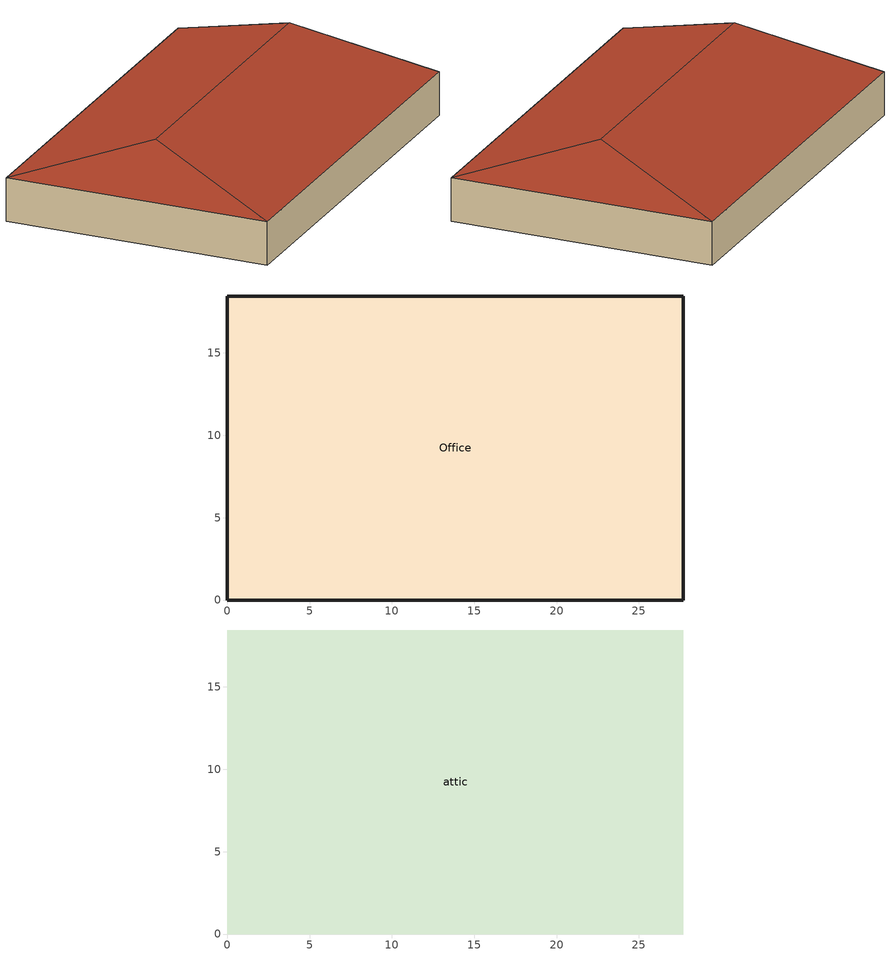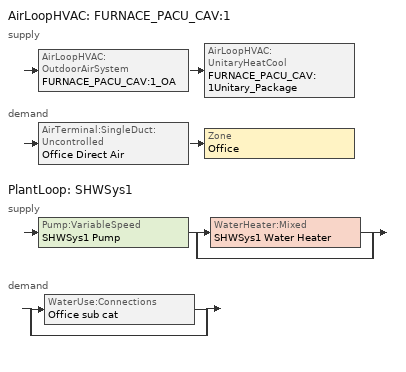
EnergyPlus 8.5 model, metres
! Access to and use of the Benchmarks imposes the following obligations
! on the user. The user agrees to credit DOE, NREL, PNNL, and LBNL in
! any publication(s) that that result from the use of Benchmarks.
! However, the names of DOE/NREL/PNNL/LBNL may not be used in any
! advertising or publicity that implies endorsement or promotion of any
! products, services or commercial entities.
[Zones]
Office
 floor ground (ext-slab): 27.69,18.46 27.69,0 0,0 0,18.46 z0
 wall outside (ext-walls): 27.69,18.46 0,18.46 0,0 27.69,0 27.69,18.46 z0:3.05
attic
 floor to Office (attic-floor): 27.69,18.46 27.69,0 0,0 0,18.46 z3.05
 roof outside (attic-roof): 0,18.46,3.05 0,0,3.05 3.07,9.23,6.12; 27.69,0,3.05 27.69,18.46,3.05 24.62,9.23,6.12; 0,0,3.05 27.69,0,3.05 24.62,9.23,6.12 3.07,9.23,6.12; 27.69,18.46,3.05 0,18.46,3.05 3.07,9.23,6.12 24.62,9.23,6.12
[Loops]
AirLoopHVAC 'FURNACE_PACU_CAV:1'
 supply: AirLoopHVAC:OutdoorAirSystem 'FURNACE_PACU_CAV:1_OA' > AirLoopHVAC:UnitaryHeatCool 'FURNACE_PACU_CAV:1Unitary_Package'
 demand: AirTerminal:SingleDuct:Uncontrolled 'Office Direct Air' > Zone 'Office'
PlantLoop 'SHWSys1'
 supply: Pump:VariableSpeed 'SHWSys1 Pump' > split
  | WaterHeater:Mixed 'SHWSys1 Water Heater'
  | bypass
 demand: split
  | WaterUse:Connections 'Office sub cat'
  | bypass
[Building]
Benchmark Small Office New: North Axis {deg}=0; Terrain=City; Loads Convergence Tolerance Value=0.04; Temperature Convergence Tolerance Value {deltaC}=0.2; Solar Distribution=FullInteriorAndExterior; Maximum Number of Warmup Days=25; Minimum Number of Warmup Days=6
[Site:Location]
SAN_FRANCISCO_CA_USA TMY2-23234: Latitude {deg}=37.62; Longitude {deg}=-122.38; Time Zone {hr}=-8; Elevation {m}=5
[Site:GroundTemperature:BuildingSurface]
20.11, 20.13, 20.14, 20.18, 20.2, 20.22, 20.23, 20.26, 20.27, 20.24, 20.26, 20.25
[Site:WaterMainsTemperature]
Calculation Method=Correlation; Annual Average Outdoor Air Temperature {C}=13.08; Maximum Difference In Monthly Average Outdoor Air Temperatures {deltaC}=8
[SizingPeriod:DesignDay] Day of Month=21; Humidity Condition Type=Wetbulb; Barometric Pressure {Pa}=101265; Rain Indicator=No; Snow Indicator=No; Daylight Saving Time Indicator=No; Solar Model Indicator=ASHRAEClearSky
Name | Month | Day Type | Maximum Dry-Bulb Temperature {C} | Daily Dry-Bulb Temperature Range {deltaC} | Wetbulb or DewPoint at Maximum Dry-Bulb {C} | Wind Speed {m/s} | Wind Direction {deg} | Sky Clearness
SAN_FRANCISCO Ann Htg 99.6% Condns DB | 1 | WinterDesignDay | 3.2 | 0 | 3.2 | 2.4 | 140 | 0
SAN_FRANCISCO Ann Clg .4% Condns DB=>MWB | 9 | SummerDesignDay | 28.3 | 9 | 17.2 | 5.8 | 310 | 1
[WindowMaterial:Glazing] Optical Data Type=SpectralAverage; Thickness {m}=0.003; Infrared Transmittance at Normal Incidence=0; Front Side Infrared Hemispherical Emissivity=0.999; Back Side Infrared Hemispherical Emissivity=0.999
Name | Solar Transmittance at Normal Incidence | Front Side Solar Reflectance at Normal Incidence | Back Side Solar Reflectance at Normal Incidence | Visible Transmittance at Normal Incidence | Front Side Visible Reflectance at Normal Incidence | Back Side Visible Reflectance at Normal Incidence | Conductivity {W/m-K}
Theoretical Glass [78] | 0.3722 | 0.5778 | 0.5778 | 0.3889 | 0.5611 | 0.5611 | 100.282
Theoretical Glass [64] | 0.5926 | 0.3574 | 0.3574 | 0.6078 | 0.3422 | 0.3422 | 100.376
Theoretical Glass [82] | 0.596 | 0.354 | 0.354 | 0.775 | 0.175 | 0.175 | 2.1351
[Material] Thermal Absorptance=0.9
Name | Roughness | Thickness {m} | Conductivity {W/m-K} | Density {kg/m3} | Specific Heat {J/kg-K} | Solar Absorptance | Visible Absorptance
Roof Membrane | VeryRough | 0.0095 | 0.16 | 1121.29 | 1460 | 0.7 | 0.7
Roof Insulation | MediumRough | 0.125 | 0.049 | 265 | 836.8 | 0.7 | 0.7
Metal Decking | MediumSmooth | 0.0015 | 45.006 | 7680 | 418.4 | 0.7 | 0.3
GP01 1/2 GYPSUM | Smooth | 0.0127 | 0.16 | 800 | 1090 | 0.7 | 0.5
1IN Stucco | Smooth | 0.0253 | 0.6918 | 1858 | 837 | 0.92 | 0.92
8IN Concrete HW | MediumRough | 0.2033 | 1.7296 | 2243 | 837 | 0.65 | 0.65
Wall Insulation [19] | MediumRough | 0.0344 | 0.0432 | 91 | 837 | 0.5 | 0.5
1/2IN Gypsum; 1/2IN Gypsum Top; 1/2IN Gypsum Bottom | Smooth | 0.0127 | 0.16 | 784.9 | 830 | 0.92 | 0.92
MAT-CC05 8 HW CONCRETE | Rough | 0.2032 | 1.311 | 2240 | 836.8 | 0.7 | 0.7
Floor Insulation [2] | MediumRough | 0.0467 | 0.045 | 265 | 836.8 | 0.7 | 0.7
AtticFloor Insulation | MediumRough | 0.2379 | 0.049 | 265 | 836.8 | 0.7 | 0.7
Std Wood 6inch | MediumSmooth | 0.15 | 0.12 | 540 | 1210 | 0.7 | 0.7
Std AC02 | MediumSmooth | 0.0127 | 0.057 | 288 | 1339 | 0.7 | 0.2
Std MAT-CC05 4  MW CONCRETE | Rough | 0.1 | 0.858 | 1968 | 836.8 | 0.7 | 0.2
Std PW05 | MediumSmooth | 0.0191 | 0.115 | 545 | 1213 | 0.78 | 0.78
Std Steel_Brown_Regular | Smooth | 0.0015 | 44.9696 | 7689 | 418 | 0.92 | 0.92
[Material:NoMass] Thermal Absorptance=0.9; Solar Absorptance=0.7
Name | Roughness | Thermal Resistance {m2-K/W} | Visible Absorptance
CP02 CARPET PAD | VeryRough | 0.2165 | 0.8
Std CP02 CARPET PAD | VeryRough | 0.21648 | 0.8
MAT-AIR-WALL | Rough | 0.207949
Std Opaque Door panel_con; Std Opaque Door panel_semi | MediumRough | 0.12327 | 0.7
Std Overhead Door Panel | MediumRough | 0.255345 | 0.7
[Construction]
InteriorFurnishings: Std Wood 6inch
INT-FLOOR-UNDERSIDE: Std CP02 CARPET PAD, Std MAT-CC05 4  MW CONCRETE
INT-FLOOR-SLAB: Std MAT-CC05 4  MW CONCRETE
DropCeiling: Std AC02
Sloped_Metal_Roof: Std Steel_Brown_Regular, Std PW05
Gable_Wall: Std PW05
AIR-WALL: MAT-AIR-WALL
Std Swinging Door_con: Std Opaque Door panel_con
Std Swinging Door_semi: Std Opaque Door panel_semi
Std Overhead Door: Std Overhead Door Panel
window_south; window_east; window_west: Theoretical Glass [78]
window_north: Theoretical Glass [64]
window_SkylightConst: Theoretical Glass [82]
roofs: Roof Membrane, Roof Insulation, Metal Decking
int-walls: GP01 1/2 GYPSUM, GP01 1/2 GYPSUM
ext-walls: 1IN Stucco, 8IN Concrete HW, Wall Insulation [19], 1/2IN Gypsum
ext-slab: MAT-CC05 8 HW CONCRETE, CP02 CARPET PAD
exposed-floor: Floor Insulation [2], MAT-CC05 8 HW CONCRETE, CP02 CARPET PAD
attic-floor; attic-roof: 1/2IN Gypsum Top, AtticFloor Insulation, 1/2IN Gypsum Bottom
[ComponentCost:LineItem]
Name | Line Item Type | Item | Cost per Area {$/m2} | Cost per Each {$} | Quantity | Cost per Unit of Output Capacity {$/kW}
Interior Furnishings | Construction | InteriorFurnishings | 1
Interior Floor | Construction | INT-FLOOR-UNDERSIDE | 15
Interior Floor Slab | Construction | INT-FLOOR-SLAB | 35
Drop Ceiling | Construction | DropCeiling | 10
Sloped Metal Roof | Construction | Sloped_Metal_Roof | 1
Gable Wall | Construction | Gable_Wall | 1
Air Wall | Construction | AIR-WALL | 1
Swinging Door Conditioned | Construction | Std Swinging Door_con | 1
Swinging Door Semi-conditioned | Construction | Std Swinging Door_semi | 1
Overhead Door | Construction | Std Overhead Door | 1
south:window_south | Construction | window_south | 154.824
east:window_east | Construction | window_east | 154.824
north:window_north | Construction | window_north | 121.468
west:window_west | Construction | window_west | 154.824
SkylightConst:window_SkylightConst | Construction | window_SkylightConst | 142.45
roofs:roofs | Construction | roofs | 34.3904
int-walls:int-walls | Construction | int-walls | 1
ext-walls:ext-walls | Construction | ext-walls | 41.2679
ext-slab:ext-slab | Construction | ext-slab | 560.787
exposed-floor:exposed-floor | Construction | exposed-floor | 32.9966
attic-floor:attic-floor | Construction | attic-floor | 15.0182
attic-roof:attic-roof | Construction | attic-roof | 15.0182
Infiltration:Office | General | Office |  | 1 | 0.1299
People:Office | General | Office |  | 1 | 19.989
LIGHTING EQUIP:Office | Lights | Office |  |  |  | 1
ELECTRIC EQUIPMENT:Office:MiscPlug | General | Office |  | 1 | 4.1256
Infiltration:attic | General | attic |  | 1 | 0.0606
[Zone] Type=1; Multiplier=1; Floor Area {m2}=autocalculate; Part of Total Floor Area=YES
Name | Ceiling Height {m} | Volume {m3}
Office | 3.0488 | 1558.62
attic | -9999 | 726.8791
[InternalMass]
Office_InternalMass_1: Construction=InteriorFurnishings; Zone=Office; Surface Area {m2}=1022.46
[ZoneInfiltration:DesignFlowRate] Schedule=INFIL_HALF_ON_SCH; Design Flow Rate Calculation Method=Flow/Zone; Constant Term Coefficient=1; Temperature Term Coefficient=0; Velocity Term Coefficient=0; Velocity Squared Term Coefficient=0
Name | Zone or ZoneList | Design Flow Rate {m3/s}
Office_Infiltration | Office | 0.1299
attic_Infiltration | attic | 0.0606
[People]
Office: Zone or ZoneList=Office; Number of People Schedule=BLDG_OCC_SCH; Number of People Calculation Method=People; Number of People=19.989; Fraction Radiant=0.3; Sensible Heat Fraction=AUTOCALCULATE; Activity Level Schedule=ACTIVITY_SCH; Enable ASHRAE 55 Comfort Warnings=No; Mean Radiant Temperature Calculation Type=ZoneAveraged; Work Efficiency Schedule=WORK_EFF_SCH; Clothing Insulation Calculation Method=ClothingInsulationSchedule; Clothing Insulation Schedule=CLOTHING_SCH; Air Velocity Schedule=AIR_VELO_SCH; Thermal Comfort Model 1 Type=FANGER
[Lights]
Office_Lights: Zone or ZoneList=Office; Schedule=BLDG_LIGHT_SCH; Design Level Calculation Method=LightingLevel; Lighting Level {W}=5500.82; Return Air Fraction=0; Fraction Radiant=0.7; Fraction Visible=0.2; Fraction Replaceable=1; Return Air Fraction Calculated from Plenum Temperature=No
[ElectricEquipment]
Office_MiscPlug_Equip: Zone or ZoneList=Office; Schedule=BLDG_EQUIP_SCH; Design Level Calculation Method=EquipmentLevel; Design Level {W}=4125.61; Fraction Latent=0; Fraction Radiant=0.5; Fraction Lost=0
[Sizing:Zone]
Office: Zone Cooling Design Supply Air Temperature Input Method=SupplyAirTemperature; Zone Cooling Design Supply Air Temperature {C}=%8%; Zone Heating Design Supply Air Temperature Input Method=SupplyAirTemperature; Zone Heating Design Supply Air Temperature {C}=40; Zone Cooling Design Supply Air Humidity Ratio {kgWater/kgDryAir}=%13%; Zone Heating Design Supply Air Humidity Ratio {kgWater/kgDryAir}=0.008; Design Specification Outdoor Air Object=SZ DSOA Office; Zone Heating Sizing Factor=0; Zone Cooling Sizing Factor=0; Cooling Design Air Flow Method=DesignDay; Cooling Design Air Flow Rate {m3/s}=0; Cooling Minimum Air Flow {m3/s}=0; Cooling Minimum Air Flow Fraction=0; Heating Design Air Flow Method=DesignDay; Heating Design Air Flow Rate {m3/s}=0
[DesignSpecification:OutdoorAir]
SZ DSOA Office: Outdoor Air Method=Flow/Zone; Outdoor Air Flow per Zone Floor Area {m3/s-m2}=0; Outdoor Air Flow per Zone {m3/s}=0.203341
[ZoneControl:Thermostat]
Office Thermostat: Zone or ZoneList=Office; Control Type Schedule=Dual Zone Control Type Sched; Control 1=Office DualSPSched
[ThermostatSetpoint:DualSetpoint]
Office DualSPSched: Heating Setpoint Temperature Schedule=HtgSetP_Sch; Cooling Setpoint Temperature Schedule=ClgSetP_Sch
[Zone equipment]
Office: Office Direct Air
[AirTerminal:SingleDuct:Uncontrolled]
Office Direct Air: Availability Schedule=ALWAYS_ON; Maximum Air Flow Rate {m3/s}=AUTOSIZE
[WaterUse:Connections]
Office sub cat: Water Use Equipment 1=Office sub cat
[WaterUse:Equipment]
Office sub cat: Peak Flow Rate {m3/s}=5.25E-6; Flow Rate Fraction Schedule=BLDG_SWH_SCH; Target Temperature Schedule=Office sub cat Temp Sched; Hot Water Supply Temperature Schedule=Office sub catHot Supply Temp Sched; Zone=Office; Sensible Fraction Schedule=Office sub cat Sensible fract sched; Latent Fraction Schedule=Office sub cat Latent fract sched
[AirLoopHVAC]
FURNACE_PACU_CAV:1: Design Supply Air Flow Rate {m3/s}=AUTOSIZE
[Sizing:System]
FURNACE_PACU_CAV:1: Type of Load to Size On=Sensible; Design Outdoor Air Flow Rate {m3/s}=AUTOSIZE; Central Heating Maximum System Air Flow Ratio=1; Preheat Design Temperature {C}=7; Preheat Design Humidity Ratio {kgWater/kgDryAir}=0.008; Precool Design Temperature {C}=12.8; Precool Design Humidity Ratio {kgWater/kgDryAir}=%13%; Central Cooling Design Supply Air Temperature {C}=%8%; Central Heating Design Supply Air Temperature {C}=40; Type of Zone Sum to Use=NonCoincident; 100% Outdoor Air in Cooling=No; 100% Outdoor Air in Heating=No; Central Cooling Design Supply Air Humidity Ratio {kgWater/kgDryAir}=%13%; Central Heating Design Supply Air Humidity Ratio {kgWater/kgDryAir}=0.008; Cooling Supply Air Flow Rate Method=DesignDay; Cooling Supply Air Flow Rate {m3/s}=0; Heating Supply Air Flow Rate Method=DesignDay; Heating Supply Air Flow Rate {m3/s}=0; System Outdoor Air Method=ZoneSum; Zone Maximum Outdoor Air Fraction=1; Cooling Design Capacity Method=CoolingDesignCapacity; Cooling Design Capacity {W}=autosize; Heating Design Capacity Method=HeatingDesignCapacity; Heating Design Capacity {W}=autosize; Central Cooling Capacity Control Method=OnOff
[AvailabilityManager:NightCycle]
FURNACE_PACU_CAV:1 Availability Manager: Applicability Schedule=Always_On; Fan Schedule=HVACOperationSchd; Control Type=CycleOnAny; Thermostat Tolerance {deltaC}=1; Cycling Run Time {s}=1800
[SetpointManager:OutdoorAirReset]
FURNACE_PACU_CAV:1_OAMixed Air Temp Manager: Control Variable=Temperature; Setpoint at Outdoor Low Temperature {C}=15.5; Outdoor Low Temperature {C}=15.5; Setpoint at Outdoor High Temperature {C}=12.8; Outdoor High Temperature {C}=21; Setpoint Node or NodeList=FURNACE_PACU_CAV:1_OA-FURNACE_PACU_CAV:1Unitary_PackageNode
[Controller:OutdoorAir]
FURNACE_PACU_CAV:1_OA_Controller: Minimum Outdoor Air Flow Rate {m3/s}=AUTOSIZE; Maximum Outdoor Air Flow Rate {m3/s}=AUTOSIZE; Economizer Control Type=NoEconomizer; Economizer Control Action Type=ModulateFlow; Economizer Maximum Limit Dry-Bulb Temperature {C}=19; Economizer Maximum Limit Enthalpy {J/kg}=32000; Economizer Minimum Limit Dry-Bulb Temperature {C}=0; Lockout Type=NoLockout; Minimum Limit Type=FixedMinimum; Minimum Outdoor Air Schedule=MinOA_Sched
[AirLoopHVAC:UnitaryHeatCool]
FURNACE_PACU_CAV:1Unitary_Package: Availability Schedule=ALWAYS_ON; Maximum Supply Air Temperature {C}=AUTOSIZE; Cooling Supply Air Flow Rate {m3/s}=AUTOSIZE; Heating Supply Air Flow Rate {m3/s}=AUTOSIZE; No Load Supply Air Flow Rate {m3/s}=AUTOSIZE; Controlling Zone or Thermostat Location=Office; Supply Fan=FURNACE_PACU_CAV:1Unitary_Package_fan; Fan Placement=BlowThrough; Heating Coil=FURNACE_PACU_CAV:1Unitary_Package_HeatCoil; Cooling Coil=FURNACE_PACU_CAV:1Unitary_Package_CoolCoil; Dehumidification Control Type=None
[Fan:OnOff]
FURNACE_PACU_CAV:1Unitary_Package_fan: Availability Schedule=HVACOperationSchd; Fan Total Efficiency=0.35; Pressure Rise {Pa}=500; Maximum Flow Rate {m3/s}=AUTOSIZE; Motor Efficiency=0.9; Motor In Airstream Fraction=1
[Coil:Heating:Gas]
FURNACE_PACU_CAV:1Unitary_Package_HeatCoil: Availability Schedule=ALWAYS_ON; Gas Burner Efficiency=0.8; Nominal Capacity {W}=AUTOSIZE
[Coil:Cooling:DX:SingleSpeed]
FURNACE_PACU_CAV:1Unitary_Package_CoolCoil: Availability Schedule=ALWAYS_ON; Gross Rated Total Cooling Capacity {W}=AUTOSIZE; Gross Rated Sensible Heat Ratio=AUTOSIZE; Gross Rated Cooling COP {W/W}=3.68889; Rated Air Flow Rate {m3/s}=AUTOSIZE; Total Cooling Capacity Function of Temperature Curve=FURNACE_PACU_CAV:1Unitary_PackagecoolCapFT; Total Cooling Capacity Function of Flow Fraction Curve=FURNACE_PACU_CAV:1Unitary_PackagecoolFFF; Energy Input Ratio Function of Temperature Curve=FURNACE_PACU_CAV:1Unitary_PackagecoolEIRFT; Energy Input Ratio Function of Flow Fraction Curve=FURNACE_PACU_CAV:1Unitary_PackagecoolEIRFFF; Part Load Fraction Correlation Curve=FURNACE_PACU_CAV:1Unitary_PackagecoolPLR
[PlantLoop]
SHWSys1: Fluid Type=WATER; Plant Equipment Operation Scheme=SHWSys1 Loop Operation Scheme List; Maximum Loop Temperature {C}=60; Minimum Loop Temperature {C}=10; Maximum Loop Flow Rate {m3/s}=AUTOSIZE; Minimum Loop Flow Rate {m3/s}=0; Plant Loop Volume {m3}=AUTOSIZE; Load Distribution Scheme=Optimal
[Sizing:Plant]
SHWSys1: Loop Type=Heating; Design Loop Exit Temperature {C}=60; Loop Design Temperature Difference {deltaC}=5
[SetpointManager:Scheduled]
SHWSys1 Loop Setpoint Manager: Control Variable=Temperature; Schedule=SHWSys1-Loop-Temp-Schedule; Setpoint Node or NodeList=SHWSys1 Supply Outlet Node
[PlantEquipmentOperationSchemes]
SHWSys1 Loop Operation Scheme List: Control Scheme 1=SHWSys1 Operation Scheme; Control Scheme 1 Schedule=PlantOnSched
[PlantEquipmentOperation:HeatingLoad]
SHWSys1 Operation Scheme: Load Range 1 Lower Limit {W}=0; Load Range 1 Upper Limit {W}=1000000000000000; Range 1 Equipment List=SHWSys1 Equipment List
[PlantEquipmentList]
SHWSys1 Equipment List: SHWSys1 Water Heater
[Pump:VariableSpeed]
SHWSys1 Pump: Design Maximum Flow Rate {m3/s}=AUTOSIZE; Design Pump Head {Pa}=0.1; Design Power Consumption {W}=AUTOSIZE; Motor Efficiency=1; Fraction of Motor Inefficiencies to Fluid Stream=0; Coefficient 1 of the Part Load Performance Curve=0; Coefficient 2 of the Part Load Performance Curve=1; Coefficient 3 of the Part Load Performance Curve=0; Coefficient 4 of the Part Load Performance Curve=0; Design Minimum Flow Rate {m3/s}=0; Pump Control Type=Intermittent
[WaterHeater:Mixed]
SHWSys1 Water Heater: Tank Volume {m3}=0.15; Setpoint Temperature Schedule=SHWSys1 Water Heater Setpoint Temperature Schedule; Deadband Temperature Difference {deltaC}=2; Maximum Temperature Limit {C}=82.2222; Heater Control Type=Cycle; Heater Maximum Capacity {W}=845000; Heater Fuel Type=NATURALGAS; Heater Thermal Efficiency=0.8; Off Cycle Parasitic Fuel Consumption Rate {W}=20; Off Cycle Parasitic Fuel Type=NATURALGAS; Off Cycle Parasitic Heat Fraction to Tank=0.8; On Cycle Parasitic Fuel Type=NATURALGAS; Ambient Temperature Indicator=Schedule; Ambient Temperature Schedule=SHWSys1 Water Heater Ambient Temperature Schedule; Off Cycle Loss Coefficient to Ambient Temperature {W/K}=6; On Cycle Loss Coefficient to Ambient Temperature {W/K}=6; Use Side Effectiveness=1; Source Side Effectiveness=1; Use Side Design Flow Rate {m3/s}=AUTOSIZE; Source Side Design Flow Rate {m3/s}=AUTOSIZE; Indirect Water Heating Recovery Time {hr}=1.5
[UtilityCost:Tariff]
Name | Output Meter | Conversion Factor Choice | Time of Use Period Schedule | Season Schedule | Demand Window Length | Monthly Charge or Variable | Group
PGE_E-19_MediumGeneralTOUDemandService | Electricity:Facility | kWh | PGETOUSched | PGESeasonsSchedule | HalfHour | 174.88 | Comm Elect
PGE_A-10MediumGeneralDemandService | Electricity:Facility | kWh |  | PGESeasonsSchedule | HalfHour | 67.64 | Comm Elect
PGE_A-1SmallGeneralService | Electricity:Facility | kWh |  | PGESeasonsSchedule | HalfHour | 7.31 | Comm Elect
CA_EIAMonthlyRateGas | Gas:Facility | MCF |  |  |  | 0 | Comm Gas
[UtilityCost:Charge:Simple]
Name | Tariff | Source Variable | Season | Category Variable | Cost per Unit Value or Variable
SummerOnPeakDemandCharge | PGE_E-19_MediumGeneralTOUDemandService | PeakDemand | Summer | DemandCharges | 13.51
SummerMidPeakDemandCharge | PGE_E-19_MediumGeneralTOUDemandService | MidPeakDemand | Summer | DemandCharges | 3.75
SummerDemandCharge | PGE_E-19_MediumGeneralTOUDemandService | totalDemand | Summer | DemandCharges | 3.18
WinterMidPeakDemandCharge | PGE_E-19_MediumGeneralTOUDemandService | MidPeakDemand | Winter | DemandCharges | 3.69
WinterDemandCharge | PGE_E-19_MediumGeneralTOUDemandService | totalDemand | Winter | DemandCharges | 3.18
SummerPeakEnergyCharge | PGE_E-19_MediumGeneralTOUDemandService | PeakEnergy | Summer | EnergyCharges | 0.15746
SummerMidPeakEnergyCharge | PGE_E-19_MediumGeneralTOUDemandService | MidPeakEnergy | Summer | EnergyCharges | 0.09613
SummerOffPeakEnergyCharge | PGE_E-19_MediumGeneralTOUDemandService | OffPeakEnergy | Summer | EnergyCharges | 0.08203
WinterMidPeakEnergyCharge | PGE_E-19_MediumGeneralTOUDemandService | MidPeakEnergy | Winter | EnergyCharges | 0.10181
WinterOffPeakEnergyCharge | PGE_E-19_MediumGeneralTOUDemandService | OffPeakEnergy | Winter | EnergyCharges | 0.08203
TaxofEightPercent | PGE_E-19_MediumGeneralTOUDemandService | subtotal | Annual | Taxes | 0.08
SummerEnergyCharge | PGE_A-10MediumGeneralDemandService | totalEnergy | Summer | EnergyCharges | 0.1416
WinterEnergyCharge | PGE_A-10MediumGeneralDemandService | totalEnergy | Winter | EnergyCharges | 0.103
SummerDemandCharge | PGE_A-10MediumGeneralDemandService | totalDemand | Summer | DemandCharges | 6.56
WinterDemandCharge | PGE_A-10MediumGeneralDemandService | totalDemand | Winter | DemandCharges | 1.58
TaxofEightPercent | PGE_A-10MediumGeneralDemandService | subtotal | Annual | Taxes | 0.08
SummerEnergyCharge | PGE_A-1SmallGeneralService | totalEnergy | Summer | EnergyCharges | 0.1794
WinterEnergyCharge | PGE_A-1SmallGeneralService | totalEnergy | Winter | EnergyCharges | 0.1179
TaxofEightPercent | PGE_A-1SmallGeneralService | subtotal | Annual | Taxes | 0.08
MonthlyRateGasCharge | CA_EIAMonthlyRateGas | totalEnergy | Annual | EnergyCharges | CA_MonthlyGasRates
TaxofEightPercent | CA_EIAMonthlyRateGas | SubTotal | Annual | Taxes | 0.08
[UtilityCost:Qualify] Season=Annual; Threshold Test=Count
Name | Tariff | Variable | Qualify Type | Threshold Value or Variable | Number of Months
MinDemand500kw | PGE_E-19_MediumGeneralTOUDemandService | TotalDemand | Minimum | 500 | 12
MaxDemand500kw | PGE_A-10MediumGeneralDemandService | TotalDemand | Maximum | 500 | 1
MaxDemand500kw | PGE_A-1SmallGeneralService | TotalDemand | Maximum | 500 | 1
MaxEnergy4200kwh | PGE_A-1SmallGeneralService | TotalEnergy | Maximum | 4200 | 1
[UtilityCost:Variable]
CA_MonthlyGasRates: Tariff=CA_EIAMonthlyRateGas; Variable Type=Dimensionless; January Value=9.37; February Value=8.88; March Value=8.2; April Value=7.29; May Value=7.82; June Value=8.26; July Value=8.23; August Value=8.21; September Value=7.9; October Value=8.09; November Value=7.64
[Schedule:Compact]
ALWAYS_ON; PlantOnSched; MinOA_Sched: Through: 12/31, For: AllDays, Until: 24:00, 1
HVACOperationSchd: Through: 12/31, For: Weekdays SummerDesignDay, Until: 06:00, 0, Until: 22:00, 1, Until: 24:00, 0, For: Saturday WinterDesignDay, Until: 06:00, 0, Until: 18:00, 1, Until: 24:00, 0, For: Sunday Holidays AllOtherDays, Until: 24:00, 0
BLDG_LIGHT_SCH: Through: 12/31, For: Weekdays, Until: 05:00, 0.05, Until: 07:00, 0.1, Until: 08:00, 0.3, Until: 17:00, 0.9, Until: 18:00, 0.5, Until: 20:00, 0.3, Until: 22:00, 0.2, Until: 23:00, 0.1, Until: 24:00, 0.05, For: SummerDesignDay, Until: 24:00, 1, For: Saturday, Until: 06:00, 0.05, Until: 08:00, 0.1, Until: 12:00, 0.3, Until: 17:00, 0.15, Until: 24:00, 0.05, For: WinterDesignDay, Until: 24:00, 0, For: Sunday Holidays AllOtherDays, Until: 24:00, 0.05
BLDG_EQUIP_SCH: Through: 12/31, For: Weekdays, Until: 08:00, 0.4, Until: 12:00, 0.9, Until: 13:00, 0.8, Until: 17:00, 0.9, Until: 18:00, 0.5, Until: 24:00, 0.4, For: SummerDesignDay, Until: 24:00, 1, For: Saturday, Until: 06:00, 0.3, Until: 08:00, 0.4, Until: 12:00, 0.5, Until: 17:00, 0.35, Until: 24:00, 0.3, For: WinterDesignDay, Until: 24:00, 0, For: Sunday Holidays AllOtherDays, Until: 24:00, 0.3
BLDG_OCC_SCH: Through: 12/31, For: Weekdays, Until: 06:00, 0, Until: 07:00, 0.1, Until: 08:00, 0.2, Until: 12:00, 0.95, Until: 13:00, 0.5, Until: 17:00, 0.95, Until: 18:00, 0.3, Until: 22:00, 0.1, Until: 24:00, 0.05, For: SummerDesignDay, Until: 06:00, 0, Until: 22:00, 1, Until: 24:00, 0.05, For: Saturday, Until: 06:00, 0, Until: 08:00, 0.1, Until: 12:00, 0.3, Until: 17:00, 0.1, Until: 19:00, 0.05, Until: 24:00, 0, For: WinterDesignDay, Until: 24:00, 0, For: Sunday Holidays AllOtherDays, Until: 06:00, 0, Until: 18:00, 0.05, Until: 24:00, 0
BLDG_SWH_SCH: Through: 12/31, For: Weekdays SummerDesignDay, Until: 05:00, 0.05, Until: 06:00, 0.08, Until: 07:00, 0.07, Until: 08:00, 0.19, Until: 09:00, 0.35, Until: 10:00, 0.38, Until: 11:00, 0.39, Until: 12:00, 0.47, Until: 13:00, 0.57, Until: 14:00, 0.54, Until: 15:00, 0.34, Until: 16:00, 0.33, Until: 17:00, 0.44, Until: 18:00, 0.26, Until: 19:00, 0.21, Until: 20:00, 0.15, Until: 21:00, 0.17, Until: 22:00, 0.08, Until: 24:00, 0.05, For: Saturday WinterDesignDay, Until: 05:00, 0.05, Until: 06:00, 0.08, Until: 07:00, 0.07, Until: 08:00, 0.11, Until: 09:00, 0.15, Until: 10:00, 0.21, Until: 11:00, 0.19, Until: 12:00, 0.23, Until: 13:00, 0.2, Until: 14:00, 0.19, Until: 15:00, 0.15, Until: 16:00, 0.13, Until: 17:00, 0.14, Until: 21:00, 0.07, Until: 22:00, 0.09, Until: 24:00, 0.05, For: Sunday Holidays AllOtherDays, Until: 05:00, 0.04, Until: 06:00, 0.07, Until: 11:00, 0.04, Until: 13:00, 0.06, Until: 14:00, 0.09, Until: 15:00, 0.06, Until: 21:00, 0.04, Until: 22:00, 0.07, Until: 24:00, 0.04
ACTIVITY_SCH: Through: 12/31, For: AllDays, Until: 24:00, 120
WORK_EFF_SCH: Through: 12/31, For: AllDays, Until: 24:00, 0
AIR_VELO_SCH; Office sub cat Sensible fract sched: Through: 12/31, For: AllDays, Until: 24:00, 0.2
CLOTHING_SCH: Through: 04/30, For: AllDays, Until: 24:00, 1, Through: 09/30, For: AllDays, Until: 24:00, 0.5, Through: 12/31, For: AllDays, Until: 24:00, 1
INFIL_HALF_ON_SCH: Through: 12/31, For: Weekdays SummerDesignDay, Until: 06:00, 1, Until: 22:00, 0.5, Until: 24:00, 1, For: Saturday WinterDesignDay, Until: 06:00, 1, Until: 18:00, 0.5, Until: 24:00, 1, For: Sunday Holidays AllOtherDays, Until: 24:00, 1
HTGSETP_SCH: Through: 12/31, For: Weekdays WinterDesignDay, Until: 06:00, %9%, Until: 19:00, 21, Until: 24:00, %9%, For SummerDesignDay, Until: 24:00, 13, For: Saturday, Until: 06:00, %9%, Until: 13:00, 21, Until: 24:00, %9%, For: Sunday Holidays AllOtherDays, Until: 24:00, %10%
CLGSETP_SCH: Through: 12/31, For: Weekdays SummerDesignDay, Until: 06:00, %11%, Until: 22:00, 24, Until: 24:00, %11%, For: Saturday, Until: 06:00, %11%, Until: 18:00, 24, Until: 24:00, %11%, For WinterDesignDay, Until: 24:00, 33, For: Sunday Holidays AllOtherDays, Until: 24:00, %12%
Dual Zone Control Type Sched: Through: 12/31, For: AllDays, Until: 24:00, 4
Office sub cat Latent fract sched: Through: 12/31, For: AllDays, Until: 24:00, 0.05
Office sub cat Temp Sched: Through: 12/31, For: AllDays, Until: 24:00, 43.3
Office sub catHot Supply Temp Sched: Through: 12/31, For: AllDays, Until: 24:00, 55
SHWSys1-Loop-Temp-Schedule; SHWSys1 Water Heater Setpoint Temperature Schedule: Through: 12/31, For: AllDays, Until: 24:00, 60
SHWSys1 Water Heater Ambient Temperature Schedule: Through: 12/31, For: AllDays, Until: 24:00, 22
PGESeasonsSchedule: Through: 4/30, For: AllDays, Until: 24:00, 1, Through: 10/31, For: AllDays, Until: 24:00, 3, Through: 12/31, For: AllDays, Until: 24:00, 1
PGETOUSched: Through: 4/30, For: WeekDays, Until: 8:30, 3, Until: 21:30, 4, Until: 24:00, 3, For: AllOtherDays, Until: 24:00, 3, Through: 10/31, For: WeekDays, Until: 8:30, 3, Until: 12:00, 4, Until: 18:00, 1, Until: 21:30, 4, Until: 24:00, 3, For: AllOtherDays, Until: 24:00, 3, Through: 12/31, For: WeekDays, Until: 10:00, 3, Until: 22:00, 1, Until: 24:00, 3, For: AllOtherDays, Until: 24:00, 3
[Curve:Biquadratic] Minimum Value of x=12.77778; Maximum Value of x=23.88889; Minimum Value of y=21.11111; Maximum Value of y=46.11111
Name | Coefficient1 Constant | Coefficient2 x | Coefficient3 x**2 | Coefficient4 y | Coefficient5 y**2 | Coefficient6 x*y
FURNACE_PACU_CAV:1Unitary_PackagecoolCapFT | 0.766956 | 0.0107756 | -4.14703e-05 | 0.00134961 | -0.000261144 | 0.000457488
FURNACE_PACU_CAV:1Unitary_PackagecoolEIRFT | 0.297145 | 0.0430933 | -0.000748766 | 0.00597727 | 0.000482112 | -0.000956448
[Curve:Quadratic]
Name | Coefficient1 Constant | Coefficient2 x | Coefficient3 x**2 | Minimum Value of x | Maximum Value of x
FURNACE_PACU_CAV:1Unitary_PackagecoolFFF | 0.8 | 0.2 | 0 | 0.5 | 1.5
FURNACE_PACU_CAV:1Unitary_PackagecoolEIRFFF | 1.156 | -0.1816 | 0.0256 | 0.5 | 1.5
FURNACE_PACU_CAV:1Unitary_PackagecoolPLR | 0.75 | 0.25 | 0 | 0 | 1
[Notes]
DOE Commercial Building Benchmark
Small Office, new construction
Description:  Single story, one zone office building.
Form:         Area = 511 m2 (5,503 ft2); Number of Stories = 1; Shape = rectangle, Aspect ratio = 1.5
Envelope:     Envelope thermal properties vary with climate according to ASHRAE Standard 90.1-2004.
Opaque constructions: mass walls; attic roof; slab-on-grade floor
Windows: window-to-wall ratio = 18%, equal distribution of windows
Infiltration = 0.3 ACH (fans off), 0.15 ACH (fans on)
HVAC:         PSZ-AC, gas furnace
Int. gains:   lights = 10.76 W/m2 (1.0 W/ft2);
elec. plug loads = 8.07 W/m2 (0.75 W/ft2)
gas plug load = 0 W/m2 (0 W/ft2)
people = 20 total; 3.91/100 m2 (3.63/1000 ft2)
Detached Shading:               None
Daylight:                       None
Natural Ventilation:            None
Zonal Equipment:                None
Air Primary Loops:              Yes
Plant Loops:                    SHWSys1
System Equipment Autosize:      No
Purchased Cooling:              None
Purchased Heating:              None
Coils:                          COIL:DX:COOLINGBYPASSFACTOREMPIRICAL; COIL:GAS:HEATING
Pumps:                          None
Boilers:                        None
Chillers:                       None
Reference citation for the Commercial Building Benchmarks:
---------------------- 2007. Commercial Building Benchmarks. Washington, DC:
U S Department of Energy, Energy Efficiency and Renewable Energy, Office of
Building Technologies.
Start SimMetaData
WeatherFileName=USA_CA_San.Francisco_TMY2.epw
CodeStandard=ASHRAE 90.1-2004
Std62Version=2004
RoofConstruction=Insulation Entirely Above Deck
ExtWallConstruction=Mass
End SimMetaData
US National Holidays
